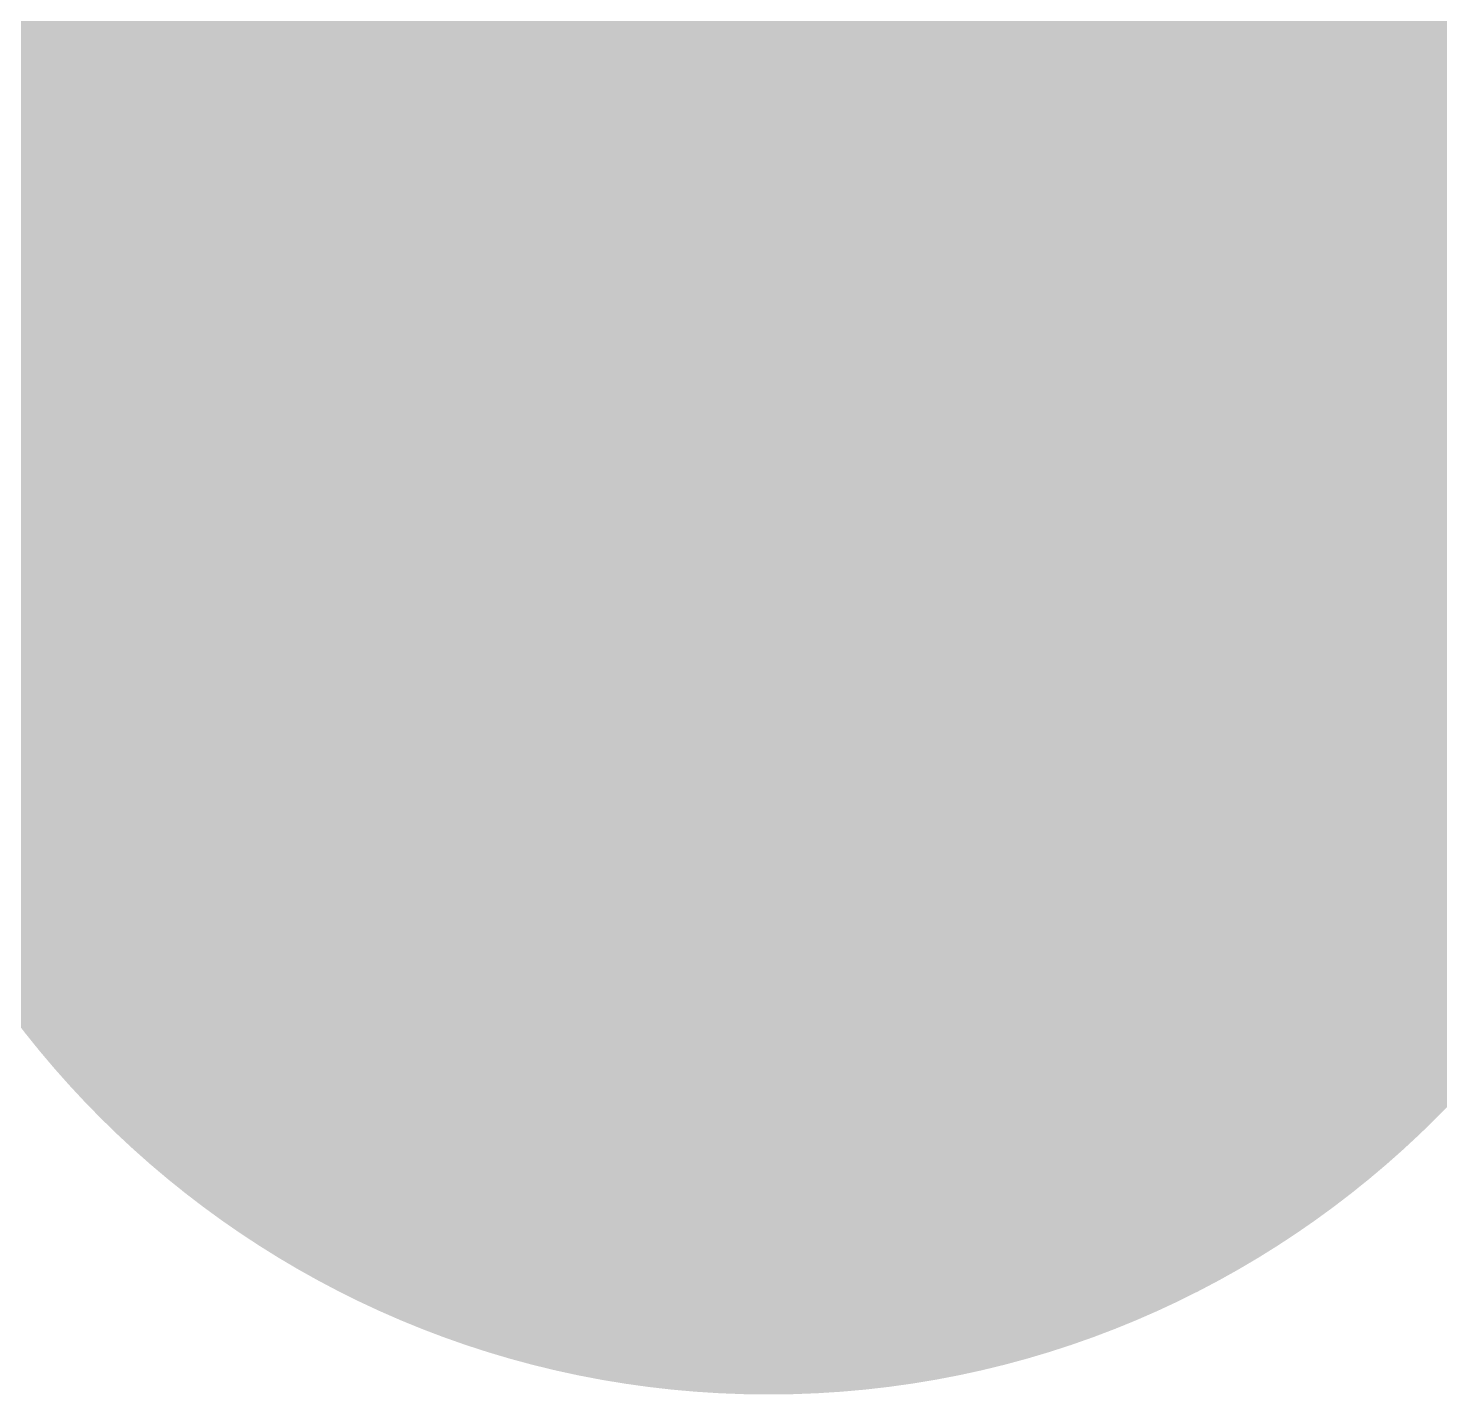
# Model space of a CAD drawing. Header units: inches. Extents: x 22 to 371, y 55 to 284.
# Drawn here: x 69.704 to 70.304, y 154.05 to 154.631 of the extents above; entities that cross this region are included whole.
import ezdxf

# ---------------------------------------------------------------- set-up
doc = ezdxf.new("R2010")
doc.units = ezdxf.units.IN
for name, color, linetype in [('Bottom Layer', 5, 'Continuous'), ('Bottom Solder', 6, 'Continuous'), ('Drill Drawing', 1, 'Continuous'), ('Layer 1', 16, 'Continuous'), ('Layer 2', 76, 'Continuous'), ('Top Layer', 1, 'Continuous'), ('Top Solder', 216, 'Continuous'), ('Via Holes', 16, 'Continuous')]:
    doc.layers.add(name, color=color, linetype=linetype)

msp = doc.modelspace()

# ---------------------------------------------------------------- hatches: boundary and pattern name
at = {"layer": 'Bottom Layer'}
h = msp.add_hatch(color=5, dxfattribs=at)
edge = h.paths.add_edge_path()
edge.add_arc((70.019, 154.45124), 0.3, 0, 360)
at = {"layer": 'Bottom Solder'}
h = msp.add_hatch(color=6, dxfattribs=at)
edge = h.paths.add_edge_path()
edge.add_arc((70.019, 154.45124), 0.4016, 0, 360)
at = {"layer": 'Layer 1'}
h = msp.add_hatch(color=16, dxfattribs=at)
edge = h.paths.add_edge_path()
edge.add_arc((70.019, 154.45124), 0.3, 0, 360)
at = {"layer": 'Layer 2'}
h = msp.add_hatch(color=76, dxfattribs=at)
edge = h.paths.add_edge_path()
edge.add_arc((70.019, 154.45124), 0.3, 0, 360)
at = {"layer": 'Top Layer'}
h = msp.add_hatch(color=1, dxfattribs=at)
edge = h.paths.add_edge_path()
edge.add_arc((70.019, 154.45124), 0.3, 0, 360)
at = {"layer": 'Top Solder'}
h = msp.add_hatch(color=216, dxfattribs=at)
edge = h.paths.add_edge_path()
edge.add_arc((70.019, 154.45124), 0.4016, 0, 360)
at = {"layer": 'Via Holes'}
h = msp.add_hatch(color=7, dxfattribs=at)
edge = h.paths.add_edge_path()
edge.add_arc((70.019, 154.45124), 0.15, 0, 360)

# ---------------------------------------------------------------- linework, layer by layer
at = {"layer": 'Drill Drawing'}
for points in [[(69.765, 154.70524, 0.0508, 0.0508, 0), (70.019, 154.57824, 0.0508, 0.0508, 0)], [(69.765, 154.70524, 0.0508, 0.0508, 0), (69.892, 154.45124, 0.0508, 0.0508, 0)], [(70.019, 154.57824, 0.0508, 0.0508, 0), (70.273, 154.70524, 0.0508, 0.0508, 0)], [(70.146, 154.45124, 0.0508, 0.0508, 0), (70.273, 154.70524, 0.0508, 0.0508, 0)], [(69.765, 154.19724, 0.0508, 0.0508, 0), (69.892, 154.45124, 0.0508, 0.0508, 0)], [(70.146, 154.45124, 0.0508, 0.0508, 0), (70.273, 154.19724, 0.0508, 0.0508, 0)], [(69.765, 154.19724, 0.0508, 0.0508, 0), (70.019, 154.32424, 0.0508, 0.0508, 0)], [(70.019, 154.32424, 0.0508, 0.0508, 0), (70.273, 154.19724, 0.0508, 0.0508, 0)]]:
    msp.add_lwpolyline(points, format="xyseb", dxfattribs=at)
for points in [[(70.0063, 154.57824, 0.0254, 0.0254, 1), (70.0317, 154.57824, 0.0254, 0.0254, 1)], [(70.0063, 154.57824, 0.0254, 0.0254, 1), (70.0317, 154.57824, 0.0254, 0.0254, 1)], [(69.8793, 154.45124, 0.0254, 0.0254, 1), (69.9047, 154.45124, 0.0254, 0.0254, 1)], [(69.8793, 154.45124, 0.0254, 0.0254, 1), (69.9047, 154.45124, 0.0254, 0.0254, 1)], [(70.1333, 154.45124, 0.0254, 0.0254, 1), (70.1587, 154.45124, 0.0254, 0.0254, 1)], [(70.1333, 154.45124, 0.0254, 0.0254, 1), (70.1587, 154.45124, 0.0254, 0.0254, 1)], [(70.0063, 154.32424, 0.0254, 0.0254, 1), (70.0317, 154.32424, 0.0254, 0.0254, 1)], [(70.0063, 154.32424, 0.0254, 0.0254, 1), (70.0317, 154.32424, 0.0254, 0.0254, 1)], [(69.7523, 154.19724, 0.0254, 0.0254, 1), (69.7777, 154.19724, 0.0254, 0.0254, 1)], [(69.7523, 154.19724, 0.0254, 0.0254, 1), (69.7777, 154.19724, 0.0254, 0.0254, 1)], [(70.2603, 154.19724, 0.0254, 0.0254, 1), (70.2857, 154.19724, 0.0254, 0.0254, 1)], [(70.2603, 154.19724, 0.0254, 0.0254, 1), (70.2857, 154.19724, 0.0254, 0.0254, 1)]]:
    msp.add_lwpolyline(points, format="xyseb", close=True, dxfattribs=at)
at = {"layer": 'Top Layer'}
for points in [[(70.019, 154.49363, 0.254, 0.254, 0), (70.44429, 154.91891, 0.254, 0.254, 0)], [(70.019, 154.45124, 0.254, 0.254, 0), (70.019, 154.49363, 0.254, 0.254, 0)]]:
    msp.add_lwpolyline(points, format="xyseb", dxfattribs=at)
for points in [[(69.9555, 154.49363, 0.127, 0.127, 1), (70.0825, 154.49363, 0.127, 0.127, 1)], [(69.9555, 154.49363, 0.127, 0.127, 1), (70.0825, 154.49363, 0.127, 0.127, 1)], [(69.9555, 154.45124, 0.127, 0.127, 1), (70.0825, 154.45124, 0.127, 0.127, 1)]]:
    msp.add_lwpolyline(points, format="xyseb", close=True, dxfattribs=at)

doc.saveas('drawing.dxf')
